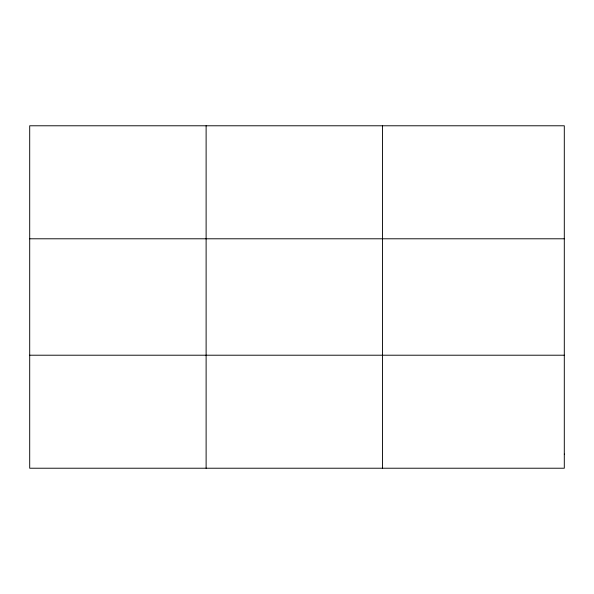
<?xml version="1.0" encoding="UTF-8"?>
<svg xmlns="http://www.w3.org/2000/svg" width="594" height="594" viewBox="0 0 594 594"><rect width="100%" height="100%" fill="white"/><g stroke="black" fill="none" stroke-linecap="round" stroke-linejoin="round"><path stroke-width="0.89" d="M206.118 125.78L206.118 468.221M382.536 125.78L382.536 468.221M29.7 238.788L564.3 238.788M29.7 355.212L564.3 355.212M564.3 454.098L564.3 468.221L29.7 468.221L29.7 125.78L564.3 125.78L564.3 454.098"/></g></svg>
